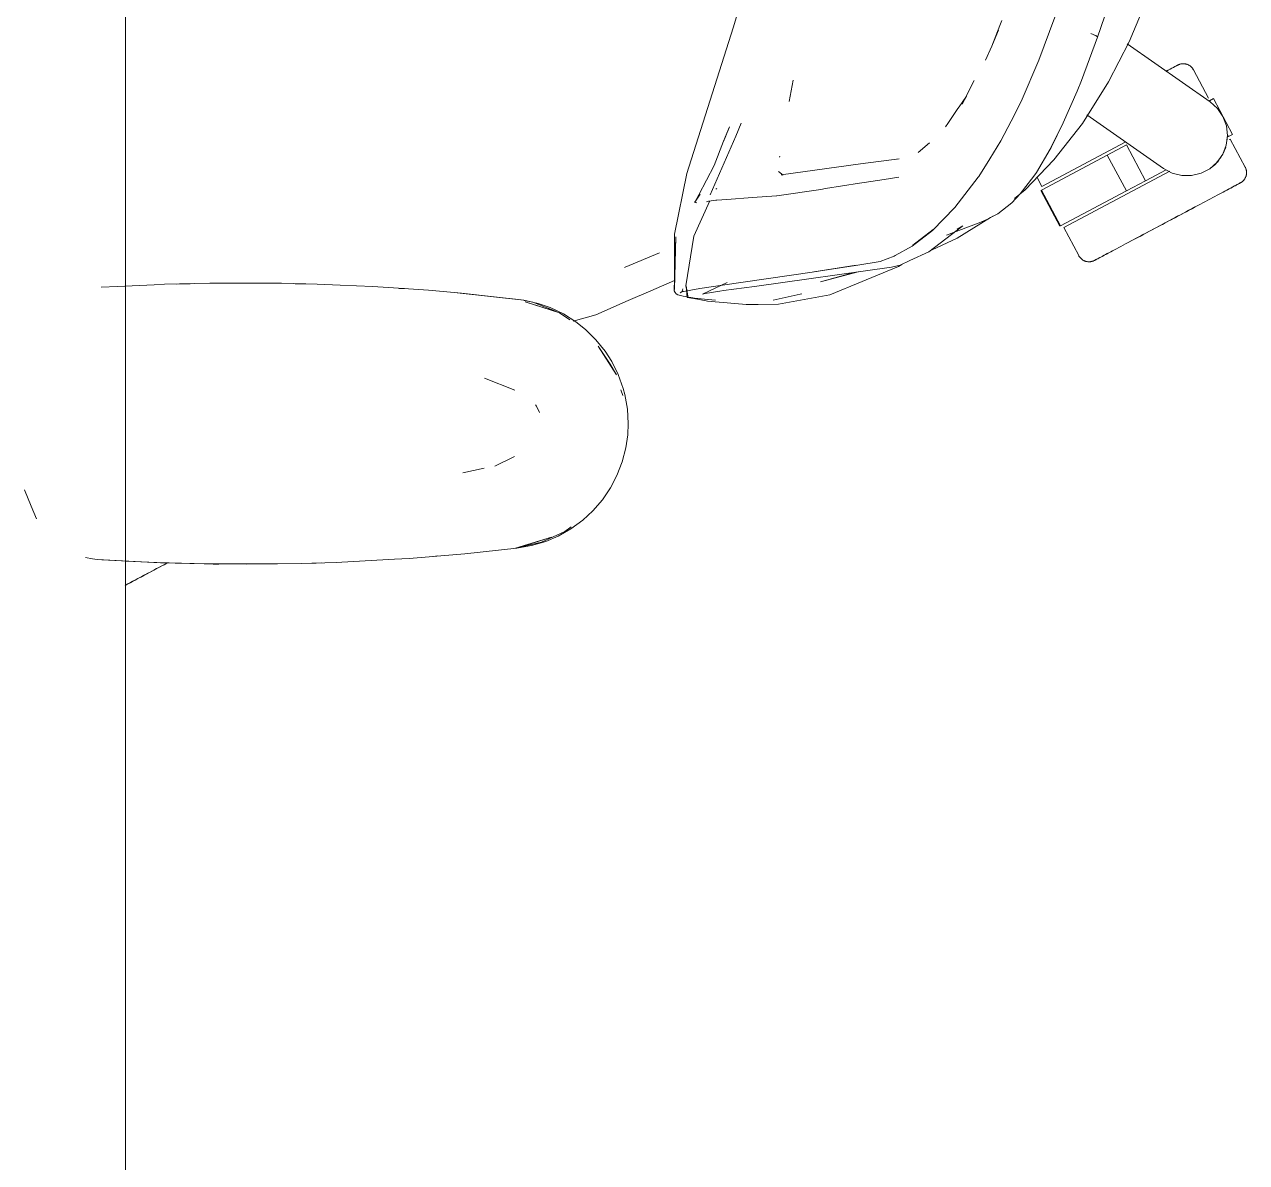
# Model space of a CAD drawing. Header units: millimetres. Extents: x 155920 to 295199, y -4084 to 97293.
# Drawn here: x 192798.6 to 193219.8, y 31138.3 to 31530.8 of the extents above; entities that cross this region are included whole.
import ezdxf

# ---------------------------------------------------------------- set-up
doc = ezdxf.new("R2010")
doc.units = ezdxf.units.MM
doc.header["$MEASUREMENT"] = 0
doc.layers.add('G-IMPT', color=8, linetype='CONTINUOUS', lineweight=9)
doc.layers.add('I-FURN', color=8, linetype='CONTINUOUS', lineweight=9)

msp = doc.modelspace()

# ---------------------------------------------------------------- linework, layer by layer
at = {"layer": 'G-IMPT'}
for p, q in [((193042.82, 31529.6), (193052, 31559.57)), ((193186.81, 31542.69), (193179.29, 31524.71)), ((193042.82, 31529.6), (193026.83, 31479.36)), ((193132.02, 31523.29), (193134.74, 31530.37)), ((193135.41, 31532.09), (193134.74, 31530.37)), ((193148.25, 31518.41), (193153.71, 31533.29)), ((193168.42, 31526.4), (193170.82, 31533.33)), ((193132.02, 31523.29), (193134.33, 31528.73)), ((193162.88, 31511.44), (193168.45, 31526.4)), ((193167.19, 31527.18), (193166.13, 31527.61)), ((193166.13, 31527.61), (193166.72, 31527.38)), ((193167.19, 31527.18), (193166.72, 31527.38)), ((193167.19, 31527.18), (193167.83, 31526.9)), ((193167.19, 31527.18), (193168.01, 31526.8)), ((193167.83, 31526.9), (193168.01, 31526.8)), ((193168.42, 31526.53), (193168.01, 31526.8)), ((193168.01, 31526.8), (193168.41, 31526.58)), ((193168.42, 31526.53), (193168.41, 31526.58)), ((193168.45, 31526.4), (193168.42, 31526.53)), ((193168.42, 31526.53), (193168.42, 31526.4)), ((193129.83, 31518.44), (193132.02, 31523.29)), ((193172.2, 31510.94), (193179.29, 31524.71)), ((193148.25, 31518.41), (193142.08, 31504.18)), ((193063.54, 31511.49), (193062.13, 31504.23)), ((193125.95, 31511.4), (193121.77, 31503.29)), ((193161.4, 31507.76), (193162.88, 31511.44)), ((193163.23, 31496.64), (193172.2, 31510.94)), ((193123.27, 31506.07), (193120.71, 31502.31)), ((193123.27, 31506.07), (193121.77, 31503.29)), ((193138.69, 31497.45), (193142.08, 31504.18)), ((193156.63, 31496.8), (193161.4, 31507.76)), ((193120.32, 31501.73), (193116.82, 31496.6)), ((193120.71, 31502.31), (193120.32, 31501.73)), ((193045.55, 31496.76), (193043.81, 31492.18)), ((193116.82, 31496.6), (193116.07, 31495.5)), ((193138.69, 31497.45), (193135.12, 31490.66)), ((193156.63, 31496.8), (193152.1, 31487.74)), ((193156.41, 31496.35), (193152.1, 31487.74)), ((193156.63, 31496.8), (193152.41, 31488.34)), ((193163.23, 31496.64), (193153.42, 31484.04)), ((193156.41, 31496.35), (193156.63, 31496.8)), ((193043.81, 31492.18), (193034.88, 31472.02)), ((193041.53, 31495.44), (193039.5, 31490.34)), ((193039.5, 31490.34), (193041.3, 31494.87)), ((193039.51, 31490.54), (193041.53, 31495.44)), ((193036.26, 31482.07), (193039.51, 31490.54)), ((193110.55, 31489.97), (193106.64, 31486.63)), ((193131.35, 31484.44), (193135.12, 31490.66)), ((193152.1, 31487.74), (193147.37, 31479.75)), ((193152.1, 31487.74), (193152.41, 31488.34)), ((193058.86, 31485.01), (193058.91, 31485.36)), ((193086.7, 31482.69), (193100.05, 31484.46)), ((193100.05, 31484.46), (193099.58, 31484.32)), ((193131.35, 31484.44), (193127.47, 31478.34)), ((193143.46, 31473.75), (193153.42, 31484.04)), ((193026.83, 31479.36), (193022.64, 31458.4)), ((193036.26, 31482.07), (193030.98, 31471.97)), ((193058.51, 31480.06), (193060.07, 31478.82)), ((193086.7, 31482.69), (193059.36, 31478.95)), ((193059.36, 31478.95), (193059.63, 31478.9)), ((193059.86, 31478.86), (193059.63, 31478.9)), ((193146.51, 31478.46), (193147.37, 31479.75)), ((193074.62, 31474.14), (193086.39, 31476.01)), ((193088.05, 31476.27), (193086.39, 31476.01)), ((193094.89, 31477.33), (193088.05, 31476.27)), ((193094.89, 31477.33), (193099.96, 31478.08)), ((193119.28, 31467.65), (193127.3, 31478.08)), ((193127.3, 31478.08), (193127.47, 31478.34)), ((193141.79, 31472.33), (193146.51, 31478.46)), ((193029.63, 31469.51), (193031.47, 31472.21)), ((193029.63, 31469.51), (193030.98, 31471.97)), ((193037.26, 31474.19), (193036.82, 31473.92)), ((193040.68, 31470.42), (193037.27, 31470.17)), ((193040.68, 31470.42), (193049.53, 31471.06)), ((193057.77, 31471.67), (193049.53, 31471.06)), ((193057.85, 31471.69), (193057.77, 31471.67)), ((193057.85, 31471.69), (193073.07, 31473.89)), ((193073.07, 31473.89), (193074.62, 31474.14)), ((193141.79, 31472.33), (193138.9, 31469.3)), ((193139.79, 31470.75), (193143.46, 31473.75)), ((193029.27, 31457.7), (193034.85, 31469.99)), ((193029.63, 31469.51), (193029.59, 31469.68)), ((193029.65, 31469.38), (193029.63, 31469.51)), ((193030.34, 31469.23), (193029.65, 31469.38)), ((193033.61, 31469.54), (193034.38, 31469.82)), ((193034.44, 31469.84), (193034.38, 31469.82)), ((193036.9, 31470.13), (193034.44, 31469.84)), ((193036.9, 31470.13), (193037.27, 31470.17)), ((193111.54, 31459.74), (193119.28, 31467.65)), ((193134.03, 31465.44), (193138.9, 31469.3)), ((193116.32, 31458.07), (193128.23, 31462.58)), ((193131.54, 31464.13), (193120.09, 31457.01)), ((193130.46, 31463.65), (193128.23, 31462.58)), ((193132.9, 31464.83), (193130.46, 31463.65)), ((193131.54, 31464.13), (193132.31, 31464.63)), ((193132.9, 31464.83), (193134.03, 31465.44)), ((193022.64, 31458.4), (193022.59, 31439.53)), ((193029.27, 31457.7), (193026.55, 31440.66)), ((193111.54, 31459.74), (193104.58, 31454.33)), ((193104.8, 31454.65), (193111.75, 31460.05)), ((193111.75, 31460.05), (193108.18, 31457.24)), ((193121.98, 31461.3), (193110.33, 31452.39)), ((193121.98, 31461.3), (193120.03, 31460.19)), ((193023.07, 31457.51), (193022.49, 31439.07)), ((193023.07, 31457.51), (193022.59, 31439.53)), ((193104.58, 31454.33), (193098.74, 31451.04)), ((193104.8, 31454.65), (193108.18, 31457.24)), ((193120.09, 31457.01), (193111.46, 31453.03)), ((193017.49, 31451.97), (193005.64, 31447.05)), ((193098.32, 31450.82), (193093.53, 31449.07)), ((193098.32, 31450.82), (193098.74, 31451.04)), ((193103.75, 31449.32), (193100.39, 31447.75)), ((193110.33, 31452.39), (193103.75, 31449.32)), ((193005.37, 31446.94), (193005.64, 31447.05)), ((193070.09, 31445.38), (193039.22, 31440.82)), ((193050.18, 31440.43), (193097.4, 31447.11)), ((193070.09, 31445.38), (193085.28, 31447.7)), ((193070.7, 31445.47), (193085.86, 31447.77)), ((193070.7, 31445.47), (193085.28, 31447.7)), ((193072.98, 31441.98), (193085.92, 31445.49)), ((193072.98, 31441.98), (193084.87, 31445.34)), ((193099.83, 31447.27), (193083.38, 31440.47)), ((193093.53, 31449.07), (193085.86, 31447.77)), ((193097.4, 31447.11), (193100.39, 31447.75)), ((193101, 31448.04), (193099.83, 31447.27)), ((192830.68, 31440.41), (192843.24, 31441.02)), ((192846.79, 31441.15), (192843.24, 31441.02)), ((192862.46, 31441.52), (192846.79, 31441.15)), ((192850.83, 31441.23), (192853.51, 31441.35)), ((192855.73, 31441.35), (192853.51, 31441.35)), ((192862.46, 31441.52), (192866.97, 31441.58)), ((192866.97, 31441.58), (192881.68, 31441.57)), ((192887.15, 31441.5), (192881.68, 31441.57)), ((192887.15, 31441.5), (192899.46, 31441.2)), ((192893.93, 31441.36), (192891.85, 31441.36)), ((192895.59, 31441.28), (192893.93, 31441.36)), ((192907.34, 31440.91), (192899.46, 31441.2)), ((192907.34, 31440.91), (192918.64, 31440.37)), ((193014.43, 31438.94), (193022.6, 31442.51)), ((193039.22, 31440.82), (193031.37, 31439.71)), ((193040.77, 31441.81), (193032.33, 31437.8)), ((192830.68, 31440.41), (192825.02, 31440.12)), ((192927.52, 31439.81), (192918.64, 31440.37)), ((192927.52, 31439.81), (192937.8, 31439.08)), ((192929.56, 31439.67), (192927.65, 31439.76)), ((192929.56, 31439.67), (192930.98, 31439.54)), ((192949.2, 31438.09), (192937.8, 31439.08)), ((192970.64, 31435.74), (192947.68, 31438.2)), ((192947.68, 31438.2), (192967.82, 31436.07)), ((192970.64, 31435.74), (192949.2, 31438.09)), ((193006.6, 31435.52), (193014.43, 31438.94)), ((193022.46, 31438.95), (193022.65, 31439.82)), ((193022.46, 31438.95), (193022.86, 31438.38)), ((193022.49, 31439.07), (193022.59, 31439.53)), ((193022.59, 31439.53), (193022.63, 31439.71)), ((193022.65, 31439.82), (193022.63, 31439.71)), ((193023.23, 31437.89), (193022.86, 31438.38)), ((193023.23, 31437.89), (193023.77, 31437.56)), ((193025.63, 31437.01), (193023.77, 31437.56)), ((193025.72, 31438.77), (193024.62, 31438.21)), ((193025.12, 31438.61), (193024.62, 31438.21)), ((193025.1, 31438.6), (193031.37, 31439.71)), ((193025.72, 31438.77), (193025.1, 31438.6)), ((193025.44, 31439.15), (193025.12, 31438.61)), ((193025.44, 31439.15), (193025.52, 31439.65)), ((193028.91, 31436.48), (193025.63, 31437.01)), ((193027.24, 31437.07), (193026.55, 31440.66)), ((193027.24, 31437.07), (193026.61, 31440.62)), ((193026.61, 31440.62), (193027, 31436.66)), ((193029.32, 31436.22), (193027, 31436.66)), ((193032.33, 31437.8), (193033.2, 31437.95)), ((193033.2, 31437.95), (193038.22, 31438.78)), ((193038.22, 31438.78), (193039.52, 31438.99)), ((193050.18, 31440.43), (193039.52, 31438.99)), ((193056.6, 31435.66), (193065.9, 31437.7)), ((193058.46, 31434.25), (193076.16, 31437.49)), ((193065.9, 31437.7), (193066.48, 31437.86)), ((193076.16, 31437.49), (193080.02, 31439.08)), ((193083.38, 31440.47), (193080.02, 31439.08)), ((192970.64, 31435.74), (192967.82, 31436.07)), ((192970.64, 31435.74), (192975.6, 31434.59)), ((192970.71, 31435.53), (192973.77, 31434.95)), ((192982.99, 31431.34), (192971.13, 31435.16)), ((192980.28, 31432.24), (192971.13, 31435.16)), ((192973.77, 31434.95), (192981.95, 31431.75)), ((192979.73, 31433.14), (192975.6, 31434.59)), ((192984.31, 31430.95), (192979.73, 31433.14)), ((192995.47, 31430.66), (193006.6, 31435.52)), ((193028.91, 31436.48), (193029.52, 31436.4)), ((193029.32, 31436.22), (193033.57, 31435.41)), ((193034.16, 31435.89), (193029.52, 31436.4)), ((193034.04, 31435.37), (193033.57, 31435.41)), ((193043.37, 31434.56), (193034.04, 31435.37)), ((193034.21, 31435.89), (193036.8, 31435.67)), ((193043.37, 31434.56), (193047.32, 31434.22)), ((193047.32, 31434.22), (193051.49, 31434.22)), ((193058.46, 31434.25), (193051.49, 31434.22)), ((192982.99, 31431.34), (192980.28, 31432.24)), ((192982.99, 31431.34), (192986.57, 31428.92)), ((192984.31, 31430.95), (192988.64, 31428.22)), ((192995.47, 31430.66), (192987.65, 31428.41)), ((192991.94, 31425.6), (192988.64, 31428.22)), ((192995.55, 31422.05), (192991.94, 31425.6)), ((192995.55, 31422.05), (192998.74, 31418.07)), ((193002.6, 31409.92), (192996.28, 31419.87)), ((193000.44, 31413.59), (192996.28, 31419.87)), ((193001.01, 31414.52), (192998.74, 31418.07)), ((193002.6, 31409.92), (193000.44, 31413.59)), ((193003.25, 31410.01), (193001.01, 31414.52)), ((192957.12, 31408.84), (192967.54, 31404.7)), ((193003.25, 31410.01), (193004.96, 31405.24)), ((193004.16, 31404.8), (193004.78, 31402.77)), ((193005.52, 31403.11), (193004.96, 31405.24)), ((193006.4, 31398.16), (193005.52, 31403.11)), ((192975.07, 31399.17), (192974.77, 31399.62)), ((192976.08, 31396.95), (192975.07, 31399.17)), ((193006.7, 31393.12), (193006.4, 31398.16)), ((193006.7, 31393.12), (193006.53, 31389.28)), ((193005.88, 31384.76), (193006.53, 31389.28)), ((193005.88, 31384.76), (193004.62, 31379.9)), ((192949.62, 31376.14), (192957.05, 31377.71)), ((192967.45, 31381.75), (192960.67, 31378.48)), ((193002.78, 31375.18), (193004.62, 31379.9)), ((193000.59, 31371.02), (193002.78, 31375.18)), ((192798.57, 31370.34), (192800.9, 31364.71)), ((193000.59, 31371.02), (192997.76, 31366.85)), ((192997.76, 31366.85), (192994.44, 31363.02)), ((192802.74, 31360.32), (192800.9, 31364.71)), ((192991, 31359.85), (192994.44, 31363.02)), ((192982.48, 31354.34), (192986.92, 31356.86)), ((192986.96, 31357.55), (192984.85, 31355.95)), ((192991, 31359.85), (192986.92, 31356.86)), ((192967.82, 31350.17), (192980.28, 31354)), ((192980.28, 31354), (192971.13, 31351.09)), ((192978.24, 31352.53), (192973.38, 31351.07)), ((192976.79, 31352.22), (192984.85, 31355.95)), ((192982.48, 31354.34), (192978.24, 31352.53)), ((192946.28, 31347.92), (192950.41, 31348.27)), ((192950.41, 31348.27), (192968.33, 31350.17)), ((192967.82, 31350.17), (192971.13, 31351.09)), ((192968.33, 31350.17), (192973.38, 31351.07)), ((192976.79, 31352.22), (192968.38, 31350.3)), ((192819.59, 31346.93), (192821.99, 31346.49)), ((192823.64, 31346.24), (192821.99, 31346.49)), ((192845.42, 31345.15), (192823.64, 31346.24)), ((192823.64, 31346.24), (192825.24, 31346.12)), ((192845.42, 31345.15), (192825.24, 31346.12)), ((192844.21, 31345.19), (192833.39, 31345.74)), ((192865.61, 31344.68), (192844.21, 31345.19)), ((192855.77, 31344.85), (192844.21, 31345.19)), ((192844.21, 31345.19), (192845.42, 31345.15)), ((192865.61, 31344.68), (192845.42, 31345.15)), ((192885.79, 31344.73), (192855.77, 31344.85)), ((192865.61, 31344.68), (192855.77, 31344.85)), ((192855.77, 31344.85), (192875, 31344.64)), ((192863.57, 31344.7), (192861.66, 31344.78)), ((192865.61, 31344.72), (192863.57, 31344.7)), ((192885.79, 31344.73), (192865.61, 31344.68)), ((192885.79, 31344.73), (192875, 31344.64)), ((192885.79, 31344.73), (192894.21, 31344.9)), ((192905.97, 31345.28), (192894.21, 31344.9)), ((192899.15, 31345.03), (192897.65, 31345.02)), ((192901.08, 31345.14), (192899.15, 31345.03)), ((192905.97, 31345.28), (192911.99, 31345.54)), ((192926.13, 31346.35), (192911.99, 31345.54)), ((192931.22, 31346.67), (192926.13, 31346.35)), ((192931.22, 31346.67), (192946.28, 31347.92)), ((192939.4, 31347.32), (192941.08, 31347.49))]:
    msp.add_line(p, q, dxfattribs=at)
at = {"layer": 'I-FURN'}
for p, q in [((192833.39, 30207.34), (192833.39, 32207.34)), ((193178.67, 31524.04), (193207.26, 31504.02)), ((193195.74, 31516.56), (193195.56, 31516.47)), ((193195.65, 31516.51), (193195.81, 31516.6)), ((193195.88, 31516.64), (193195.74, 31516.56)), ((193195.81, 31516.6), (193195.94, 31516.66)), ((193195.99, 31516.69), (193195.88, 31516.64)), ((193195.94, 31516.66), (193196.02, 31516.71)), ((193196.05, 31516.72), (193195.99, 31516.69)), ((193196.02, 31516.71), (193196.06, 31516.73)), ((193196.07, 31516.73), (193196.05, 31516.72)), ((193196.06, 31516.73), (193196.07, 31516.73)), ((193196.07, 31516.73), (193196.21, 31516.81)), ((193196.21, 31516.81), (193196.36, 31516.87)), ((193196.36, 31516.87), (193196.51, 31516.93)), ((193196.51, 31516.93), (193196.66, 31516.99)), ((193196.66, 31516.99), (193196.81, 31517.04)), ((193196.81, 31517.04), (193196.97, 31517.08)), ((193196.97, 31517.08), (193197.12, 31517.12)), ((193197.12, 31517.12), (193197.28, 31517.15)), ((193197.28, 31517.15), (193197.44, 31517.17)), ((193197.44, 31517.17), (193197.6, 31517.19)), ((193197.6, 31517.19), (193197.76, 31517.2)), ((193197.76, 31517.2), (193197.92, 31517.2)), ((193197.92, 31517.2), (193198.08, 31517.2)), ((193198.08, 31517.2), (193198.24, 31517.19)), ((193198.24, 31517.19), (193198.41, 31517.18)), ((193198.41, 31517.18), (193198.57, 31517.16)), ((193198.57, 31517.16), (193198.72, 31517.13)), ((193198.72, 31517.13), (193198.88, 31517.1)), ((193198.88, 31517.1), (193199.04, 31517.06)), ((193199.04, 31517.06), (193199.19, 31517.01)), ((193199.19, 31517.01), (193199.34, 31516.96)), ((193199.34, 31516.96), (193199.49, 31516.9)), ((193199.49, 31516.9), (193199.64, 31516.84)), ((193199.64, 31516.84), (193199.79, 31516.77)), ((193199.79, 31516.77), (193199.93, 31516.69)), ((193199.93, 31516.69), (193200.07, 31516.61)), ((193200.07, 31516.61), (193200.2, 31516.52)), ((193191.93, 31514.54), (193192.47, 31514.82)), ((193192.74, 31514.97), (193192.23, 31514.69)), ((193192.47, 31514.82), (193192.97, 31515.09)), ((193193.23, 31515.22), (193192.74, 31514.97)), ((193192.97, 31515.09), (193193.43, 31515.33)), ((193193.67, 31515.46), (193193.23, 31515.22)), ((193193.43, 31515.33), (193193.86, 31515.56)), ((193194.08, 31515.68), (193193.67, 31515.46)), ((193193.86, 31515.56), (193194.26, 31515.77)), ((193194.45, 31515.88), (193194.08, 31515.68)), ((193194.26, 31515.77), (193194.61, 31515.96)), ((193194.79, 31516.05), (193194.45, 31515.88)), ((193194.61, 31515.96), (193194.93, 31516.13)), ((193195.09, 31516.21), (193194.79, 31516.05)), ((193194.93, 31516.13), (193195.21, 31516.28)), ((193195.35, 31516.35), (193195.09, 31516.21)), ((193195.21, 31516.28), (193195.45, 31516.41)), ((193195.56, 31516.47), (193195.35, 31516.35)), ((193195.45, 31516.41), (193195.65, 31516.51)), ((193200.2, 31516.52), (193200.34, 31516.43)), ((193200.34, 31516.43), (193200.46, 31516.33)), ((193200.46, 31516.33), (193200.59, 31516.23)), ((193200.59, 31516.23), (193200.71, 31516.12)), ((193200.71, 31516.12), (193200.82, 31516.01)), ((193200.82, 31516.01), (193200.94, 31515.89)), ((193200.94, 31515.89), (193201.04, 31515.77)), ((193201.04, 31515.77), (193201.14, 31515.64)), ((193201.14, 31515.64), (193201.24, 31515.51)), ((193201.24, 31515.51), (193201.33, 31515.38)), ((193201.33, 31515.38), (193201.42, 31515.24)), ((193201.42, 31515.24), (193201.5, 31515.1)), ((193201.5, 31515.1), (193201.52, 31515.07)), ((193206.67, 31505.38), (193201.52, 31515.07)), ((193207.02, 31504.44), (193208.42, 31505.18)), ((193207.11, 31504.48), (193207.02, 31504.44)), ((193207.26, 31504.02), (193209.77, 31501.76)), ((193214.99, 31492.82), (193208.42, 31505.18)), ((193209.77, 31501.76), (193211.67, 31498.98)), ((193191.21, 31481.09), (193164.78, 31499.6)), ((193211.67, 31498.98), (193212.84, 31495.81)), ((193212.84, 31495.81), (193213.22, 31492.46)), ((193213.22, 31492.46), (193212.8, 31489.12)), ((193213.19, 31492.83), (193213.59, 31492.08)), ((193214.99, 31492.82), (193213.59, 31492.08)), ((193213.59, 31492.08), (193213.68, 31492.12)), ((193149.27, 31474.87), (193177.97, 31490.12)), ((193171.8, 31485.71), (193178.44, 31489.24)), ((193185.01, 31476.88), (193178.44, 31489.24)), ((193212.8, 31489.12), (193211.58, 31485.97)), ((193213.8, 31491.05), (193214.18, 31491.25)), ((193219.33, 31481.57), (193214.18, 31491.25)), ((193149.09, 31473.63), (193171.8, 31485.71)), ((193178.37, 31473.35), (193171.8, 31485.71)), ((193209.64, 31483.21), (193207.1, 31480.99)), ((193208.81, 31482.35), (193211.1, 31485.13)), ((193211.58, 31485.97), (193209.64, 31483.21)), ((193156.79, 31460.74), (193193.39, 31480.2)), ((193192.07, 31480.63), (193185.01, 31476.88)), ((193194.18, 31479.51), (193191.21, 31481.09)), ((193197.45, 31478.68), (193194.18, 31479.51)), ((193200.83, 31478.65), (193197.45, 31478.68)), ((193204.11, 31479.44), (193200.83, 31478.65)), ((193207.1, 31480.99), (193204.11, 31479.44)), ((193207.39, 31481.19), (193208.81, 31482.35)), ((193219.33, 31481.57), (193219.4, 31481.42)), ((193219.4, 31481.42), (193219.47, 31481.28)), ((193219.47, 31481.28), (193219.53, 31481.13)), ((193219.53, 31481.13), (193219.58, 31480.98)), ((193219.58, 31480.98), (193219.63, 31480.82)), ((193219.63, 31480.82), (193219.68, 31480.67)), ((193219.69, 31478.75), (193219.65, 31478.6)), ((193219.68, 31480.67), (193219.71, 31480.51)), ((193219.73, 31478.91), (193219.69, 31478.75)), ((193219.71, 31480.51), (193219.74, 31480.35)), ((193219.75, 31479.07), (193219.73, 31478.91)), ((193219.74, 31480.35), (193219.77, 31480.19)), ((193219.77, 31479.23), (193219.75, 31479.07)), ((193219.77, 31480.19), (193219.78, 31480.03)), ((193219.79, 31479.39), (193219.77, 31479.23)), ((193219.78, 31480.03), (193219.79, 31479.87)), ((193219.79, 31479.87), (193219.8, 31479.71)), ((193219.8, 31479.55), (193219.79, 31479.39)), ((193219.8, 31479.71), (193219.8, 31479.55)), ((193147.6, 31478.02), (193149.27, 31474.87)), ((193185.01, 31476.88), (193178.37, 31473.35)), ((193214.06, 31474.2), (193214.56, 31474.47)), ((193214.82, 31474.61), (193214.34, 31474.35)), ((193214.56, 31474.47), (193215.03, 31474.72)), ((193215.27, 31474.84), (193214.82, 31474.61)), ((193215.03, 31474.72), (193215.46, 31474.95)), ((193215.68, 31475.06), (193215.27, 31474.84)), ((193215.46, 31474.95), (193215.85, 31475.16)), ((193216.05, 31475.26), (193215.68, 31475.06)), ((193215.85, 31475.16), (193216.21, 31475.34)), ((193216.39, 31475.44), (193216.05, 31475.26)), ((193216.21, 31475.34), (193216.53, 31475.51)), ((193216.68, 31475.6), (193216.39, 31475.44)), ((193216.53, 31475.51), (193216.81, 31475.66)), ((193216.94, 31475.73), (193216.68, 31475.6)), ((193216.81, 31475.66), (193217.05, 31475.79)), ((193217.16, 31475.85), (193216.94, 31475.73)), ((193217.05, 31475.79), (193217.25, 31475.9)), ((193217.34, 31475.95), (193217.16, 31475.85)), ((193217.25, 31475.9), (193217.41, 31475.98)), ((193217.48, 31476.02), (193217.34, 31475.95)), ((193217.41, 31475.98), (193217.53, 31476.05)), ((193217.58, 31476.07), (193217.48, 31476.02)), ((193217.53, 31476.05), (193217.61, 31476.09)), ((193217.64, 31476.11), (193217.58, 31476.07)), ((193217.61, 31476.09), (193217.66, 31476.11)), ((193217.66, 31476.12), (193217.64, 31476.11)), ((193217.7, 31476.14), (193217.66, 31476.12)), ((193217.66, 31476.11), (193217.66, 31476.12)), ((193217.84, 31476.22), (193217.7, 31476.14)), ((193217.98, 31476.3), (193217.84, 31476.22)), ((193218.11, 31476.39), (193217.98, 31476.3)), ((193218.24, 31476.49), (193218.11, 31476.39)), ((193218.36, 31476.59), (193218.24, 31476.49)), ((193218.49, 31476.7), (193218.36, 31476.59)), ((193218.6, 31476.81), (193218.49, 31476.7)), ((193218.71, 31476.92), (193218.6, 31476.81)), ((193218.82, 31477.04), (193218.71, 31476.92)), ((193218.93, 31477.17), (193218.82, 31477.04)), ((193219.02, 31477.3), (193218.93, 31477.17)), ((193219.12, 31477.43), (193219.02, 31477.3)), ((193219.2, 31477.56), (193219.12, 31477.43)), ((193219.28, 31477.7), (193219.2, 31477.56)), ((193219.36, 31477.85), (193219.28, 31477.7)), ((193219.43, 31477.99), (193219.36, 31477.85)), ((193219.49, 31478.14), (193219.43, 31477.99)), ((193219.55, 31478.29), (193219.49, 31478.14)), ((193219.61, 31478.44), (193219.55, 31478.29)), ((193219.65, 31478.6), (193219.61, 31478.44)), ((193148.92, 31473.54), (193155.49, 31461.18)), ((193155.66, 31461.27), (193149.09, 31473.63)), ((193178.37, 31473.35), (193155.66, 31461.27)), ((193206.49, 31470.18), (193207.32, 31470.62)), ((193207.32, 31470.62), (193208.12, 31471.04)), ((193208.12, 31471.04), (193208.89, 31471.46)), ((193208.89, 31471.46), (193209.64, 31471.85)), ((193209.64, 31471.85), (193210.37, 31472.24)), ((193210.37, 31472.24), (193211.06, 31472.61)), ((193211.06, 31472.61), (193211.72, 31472.96)), ((193211.72, 31472.96), (193212.36, 31473.3)), ((193212.36, 31473.3), (193212.96, 31473.62)), ((193213.27, 31473.78), (193212.69, 31473.47)), ((193212.96, 31473.62), (193213.53, 31473.92)), ((193213.82, 31474.08), (193213.27, 31473.78)), ((193213.53, 31473.92), (193214.06, 31474.2)), ((193214.34, 31474.35), (193213.82, 31474.08)), ((193198.76, 31466.07), (193197.78, 31465.55)), ((193198.24, 31465.79), (193199.21, 31466.31)), ((193199.73, 31466.58), (193198.76, 31466.07)), ((193199.21, 31466.31), (193200.17, 31466.82)), ((193200.69, 31467.09), (193199.73, 31466.58)), ((193200.17, 31466.82), (193201.12, 31467.32)), ((193201.63, 31467.59), (193200.69, 31467.09)), ((193201.12, 31467.32), (193202.06, 31467.82)), ((193202.56, 31468.09), (193201.63, 31467.59)), ((193202.06, 31467.82), (193202.98, 31468.31)), ((193203.48, 31468.57), (193202.56, 31468.09)), ((193202.98, 31468.31), (193203.89, 31468.8)), ((193203.89, 31468.8), (193204.78, 31469.27)), ((193204.78, 31469.27), (193205.65, 31469.73)), ((193205.65, 31469.73), (193206.49, 31470.18)), ((193190.79, 31461.83), (193189.78, 31461.29)), ((193190.24, 31461.54), (193191.25, 31462.07)), ((193191.79, 31462.36), (193190.79, 31461.83)), ((193191.25, 31462.07), (193192.25, 31462.61)), ((193192.8, 31462.9), (193191.79, 31462.36)), ((193192.25, 31462.61), (193193.26, 31463.14)), ((193193.8, 31463.43), (193192.8, 31462.9)), ((193193.26, 31463.14), (193194.26, 31463.68)), ((193194.8, 31463.96), (193193.8, 31463.43)), ((193194.26, 31463.68), (193195.26, 31464.21)), ((193195.8, 31464.49), (193194.8, 31463.96)), ((193195.26, 31464.21), (193196.26, 31464.74)), ((193196.8, 31465.02), (193195.8, 31464.49)), ((193196.26, 31464.74), (193197.25, 31465.27)), ((193197.78, 31465.55), (193196.8, 31465.02)), ((193197.25, 31465.27), (193198.24, 31465.79)), ((193156.79, 31460.74), (193161.94, 31451.05)), ((193182.99, 31457.68), (193182.06, 31457.19)), ((193182.49, 31457.41), (193183.42, 31457.91)), ((193183.92, 31458.18), (193182.99, 31457.68)), ((193183.42, 31457.91), (193184.36, 31458.41)), ((193184.87, 31458.68), (193183.92, 31458.18)), ((193184.36, 31458.41), (193185.32, 31458.92)), ((193185.84, 31459.2), (193184.87, 31458.68)), ((193185.32, 31458.92), (193186.29, 31459.43)), ((193186.81, 31459.71), (193185.84, 31459.2)), ((193186.29, 31459.43), (193187.26, 31459.95)), ((193187.8, 31460.24), (193186.81, 31459.71)), ((193187.26, 31459.95), (193188.25, 31460.48)), ((193188.79, 31460.76), (193187.8, 31460.24)), ((193188.25, 31460.48), (193189.25, 31461.01)), ((193189.78, 31461.29), (193188.79, 31460.76)), ((193189.25, 31461.01), (193190.24, 31461.54)), ((193174.3, 31453.06), (193175.01, 31453.44)), ((193175.01, 31453.44), (193175.75, 31453.83)), ((193175.75, 31453.83), (193176.51, 31454.24)), ((193176.51, 31454.24), (193177.3, 31454.65)), ((193177.3, 31454.65), (193178.11, 31455.09)), ((193178.11, 31455.09), (193178.94, 31455.53)), ((193179.4, 31455.77), (193178.56, 31455.32)), ((193178.94, 31455.53), (193179.8, 31455.99)), ((193180.27, 31456.24), (193179.4, 31455.77)), ((193179.8, 31455.99), (193180.68, 31456.45)), ((193181.16, 31456.71), (193180.27, 31456.24)), ((193180.68, 31456.45), (193181.57, 31456.93)), ((193182.06, 31457.19), (193181.16, 31456.71)), ((193181.57, 31456.93), (193182.49, 31457.41)), ((193161.96, 31451.01), (193161.94, 31451.05)), ((193162.04, 31450.87), (193161.96, 31451.01)), ((193162.12, 31450.74), (193162.04, 31450.87)), ((193162.21, 31450.6), (193162.12, 31450.74)), ((193162.31, 31450.47), (193162.21, 31450.6)), ((193162.41, 31450.35), (193162.31, 31450.47)), ((193162.52, 31450.23), (193162.41, 31450.35)), ((193162.63, 31450.11), (193162.52, 31450.23)), ((193162.74, 31450), (193162.63, 31450.11)), ((193162.86, 31449.89), (193162.74, 31450)), ((193162.99, 31449.79), (193162.86, 31449.89)), ((193163.12, 31449.69), (193162.99, 31449.79)), ((193163.25, 31449.6), (193163.12, 31449.69)), ((193163.38, 31449.51), (193163.25, 31449.6)), ((193163.52, 31449.43), (193163.38, 31449.51)), ((193163.66, 31449.35), (193163.52, 31449.43)), ((193163.81, 31449.28), (193163.66, 31449.35)), ((193163.96, 31449.22), (193163.81, 31449.28)), ((193164.11, 31449.16), (193163.96, 31449.22)), ((193164.26, 31449.11), (193164.11, 31449.16)), ((193166.95, 31449.18), (193166.8, 31449.13)), ((193167.1, 31449.25), (193166.95, 31449.18)), ((193167.24, 31449.31), (193167.1, 31449.25)), ((193167.39, 31449.39), (193167.24, 31449.31)), ((193167.43, 31449.41), (193167.39, 31449.39)), ((193167.39, 31449.39), (193167.41, 31449.4)), ((193167.39, 31449.39), (193167.39, 31449.39)), ((193167.41, 31449.4), (193167.47, 31449.43)), ((193167.52, 31449.45), (193167.43, 31449.41)), ((193167.47, 31449.43), (193167.57, 31449.48)), ((193167.64, 31449.52), (193167.52, 31449.45)), ((193167.57, 31449.48), (193167.71, 31449.56)), ((193167.8, 31449.61), (193167.64, 31449.52)), ((193167.71, 31449.56), (193167.89, 31449.65)), ((193168, 31449.71), (193167.8, 31449.61)), ((193167.89, 31449.65), (193168.11, 31449.77)), ((193168.24, 31449.84), (193168, 31449.71)), ((193168.11, 31449.77), (193168.37, 31449.91)), ((193168.52, 31449.99), (193168.24, 31449.84)), ((193168.37, 31449.91), (193168.66, 31450.06)), ((193168.84, 31450.16), (193168.52, 31449.99)), ((193168.66, 31450.06), (193169, 31450.24)), ((193169.19, 31450.35), (193168.84, 31450.16)), ((193169, 31450.24), (193169.37, 31450.44)), ((193169.59, 31450.56), (193169.19, 31450.35)), ((193169.37, 31450.44), (193169.78, 31450.66)), ((193170.02, 31450.78), (193169.59, 31450.56)), ((193169.78, 31450.66), (193170.23, 31450.9)), ((193170.48, 31451.03), (193170.02, 31450.78)), ((193170.23, 31450.9), (193170.71, 31451.15)), ((193170.98, 31451.3), (193170.48, 31451.03)), ((193170.71, 31451.15), (193171.23, 31451.43)), ((193171.52, 31451.58), (193170.98, 31451.3)), ((193171.23, 31451.43), (193171.78, 31451.72)), ((193172.09, 31451.89), (193171.52, 31451.58)), ((193171.78, 31451.72), (193172.36, 31452.03)), ((193172.36, 31452.03), (193172.98, 31452.36)), ((193172.98, 31452.36), (193173.63, 31452.7)), ((193173.63, 31452.7), (193174.3, 31453.06)), ((193164.41, 31449.06), (193164.26, 31449.11)), ((193164.57, 31449.02), (193164.41, 31449.06)), ((193164.73, 31448.99), (193164.57, 31449.02)), ((193164.89, 31448.96), (193164.73, 31448.99)), ((193165.05, 31448.94), (193164.89, 31448.96)), ((193165.21, 31448.92), (193165.05, 31448.94)), ((193165.37, 31448.92), (193165.21, 31448.92)), ((193165.53, 31448.91), (193165.37, 31448.92)), ((193165.69, 31448.92), (193165.53, 31448.91)), ((193165.85, 31448.93), (193165.69, 31448.92)), ((193166.01, 31448.95), (193165.85, 31448.93)), ((193166.17, 31448.97), (193166.01, 31448.95)), ((193166.33, 31449), (193166.17, 31448.97)), ((193166.49, 31449.04), (193166.33, 31449)), ((193166.64, 31449.08), (193166.49, 31449.04)), ((193166.8, 31449.13), (193166.64, 31449.08)), ((192845.67, 31343.94), (192844.67, 31343.4)), ((192845.13, 31343.65), (192846.13, 31344.18)), ((192846.67, 31344.46), (192845.67, 31343.94)), ((192846.13, 31344.18), (192847.12, 31344.71)), ((192847.65, 31344.99), (192846.67, 31344.46)), ((192847.12, 31344.71), (192847.28, 31344.79)), ((192837.67, 31339.68), (192836.68, 31339.16)), ((192837.13, 31339.4), (192838.12, 31339.92)), ((192838.66, 31340.21), (192837.67, 31339.68)), ((192838.12, 31339.92), (192839.12, 31340.45)), ((192839.65, 31340.74), (192838.66, 31340.21)), ((192839.12, 31340.45), (192840.11, 31340.98)), ((192840.66, 31341.27), (192839.65, 31340.74)), ((192840.11, 31340.98), (192841.12, 31341.51)), ((192841.66, 31341.8), (192840.66, 31341.27)), ((192841.12, 31341.51), (192842.12, 31342.05)), ((192842.67, 31342.34), (192841.66, 31341.8)), ((192842.12, 31342.05), (192843.13, 31342.58)), ((192843.67, 31342.87), (192842.67, 31342.34)), ((192843.13, 31342.58), (192844.13, 31343.12)), ((192844.67, 31343.4), (192843.67, 31342.87)), ((192844.13, 31343.12), (192845.13, 31343.65)), ((192833.29, 31337.35), (192834.23, 31337.85)), ((192834.74, 31338.12), (192833.79, 31337.62)), ((192834.23, 31337.85), (192835.19, 31338.36)), ((192835.71, 31338.64), (192834.74, 31338.12)), ((192835.19, 31338.36), (192836.16, 31338.88)), ((192836.68, 31339.16), (192835.71, 31338.64)), ((192836.16, 31338.88), (192837.13, 31339.4))]:
    msp.add_line(p, q, dxfattribs=at)
for points in [[(193213.19, 31492.83), (193213.2, 31492.6), (193213.2, 31492.06), (193213.16, 31491.4), (193213.12, 31491.02)], [(193210.26, 31483.92), (193209.92, 31483.5), (193209.59, 31483.07), (193209.16, 31482.69)]]:
    msp.add_open_spline(points, degree=3, dxfattribs=at)
msp.add_open_spline([(193212.6, 31488.41), (193212.45, 31487.95), (193212.23, 31487.32), (193211.93, 31486.68), (193211.86, 31486.53)], degree=3, knots=[-0.6, -0.6, -0.6, -0.6, -0.5, -0.4680239, -0.4680239, -0.4680239, -0.4680239], dxfattribs=at)

doc.saveas('drawing.dxf')
